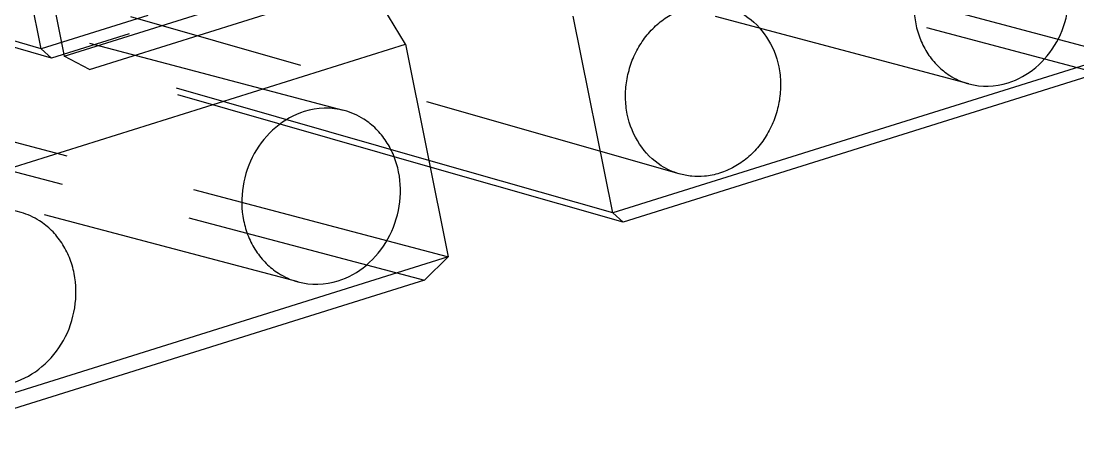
# Model space of a CAD drawing. Header units: millimetres. Extents: x -115 to -14, y 12 to 52.
# Drawn here: x -54.82 to -29.26, y 21.88 to 31.98 of the extents above; entities that cross this region are included whole.
import ezdxf

# ---------------------------------------------------------------- set-up
doc = ezdxf.new("R2010")
doc.units = ezdxf.units.MM
doc.linetypes.add('HIDDEN', pattern=[9.525, 6.35, -3.175])
doc.layers.get('0').update_dxf_attribs({"color": 253, "lineweight": 70, "true_color": 0x8faf8f})
doc.layers.add('Hidden', color=98, linetype='HIDDEN', lineweight=70, true_color=0x054805)

msp = doc.modelspace()

# ---------------------------------------------------------------- linework, layer by layer
at = {"color": 98, "lineweight": -3, "true_color": 0x054805}
for p, q in [((-45.521, 31.417), (-47.173, 34.149)), ((-40.51, 27.329), (-41.467, 32.098)), ((-58.605, 27.316), (-45.521, 31.417)), ((-45.521, 31.417), (-44.488, 26.266)), ((-28.299, 31.157), (-40.51, 27.329)), ((-28.753, 30.715), (-40.258, 27.104)), ((-40.51, 27.329), (-44.956, 28.603)), ((-40.258, 27.104), (-44.924, 28.441)), ((-40.258, 27.104), (-40.51, 27.329)), ((-44.488, 26.266), (-57.572, 22.165)), ((-45.066, 25.705), (-44.488, 26.266)), ((-45.066, 25.705), (-57.251, 21.88))]:
    msp.add_line(p, q, dxfattribs=at)
for points, knots in [([(-30.797, 34.51), (-31.104, 34.59), (-31.435, 34.584), (-32.228, 34.335), (-32.661, 33.97), (-33.19, 33.016), (-33.283, 32.433), (-33.178, 31.908)], [0.1683154, 0.1683154, 0.1683154, 0.1683154, 0.25, 0.25, 0.375, 0.375, 0.5, 0.5, 0.5, 0.5]), ([(-31.895, 30.456), (-31.588, 30.376), (-31.258, 30.381), (-30.465, 30.63), (-30.031, 30.995), (-29.502, 31.949), (-29.409, 32.532), (-29.514, 33.057)], [0.6683154, 0.6683154, 0.6683154, 0.6683154, 0.75, 0.75, 0.875, 0.875, 1, 1, 1, 1]), ([(-37.745, 32.314), (-37.593, 32.269), (-37.447, 32.204), (-36.9, 31.853), (-36.598, 31.394), (-36.492, 30.869)], [-0.1656124, -0.1656124, -0.1656124, -0.1656124, -0.125, -0.125, 0, 0, 0, 0]), ([(-47.003, 29.811), (-47.317, 29.892), (-47.655, 29.886), (-48.466, 29.632), (-48.91, 29.258), (-49.452, 28.281), (-49.547, 27.684), (-49.439, 27.147)], [0.1684793, 0.1684793, 0.1684793, 0.1684793, 0.25, 0.25, 0.375, 0.375, 0.5, 0.5, 0.5, 0.5]), ([(-38.904, 28.277), (-39.055, 28.322), (-39.201, 28.387), (-39.749, 28.737), (-40.051, 29.197), (-40.156, 29.721)], [-0.6656124, -0.6656124, -0.6656124, -0.6656124, -0.625, -0.625, -0.5, -0.5, -0.5, -0.5]), ([(-48.124, 25.66), (-47.81, 25.578), (-47.472, 25.584), (-46.661, 25.838), (-46.218, 26.212), (-45.676, 27.189), (-45.581, 27.786), (-45.688, 28.323)], [0.6684793, 0.6684793, 0.6684793, 0.6684793, 0.75, 0.75, 0.875, 0.875, 1, 1, 1, 1]), ([(-54.819, 27.34), (-55.142, 27.432), (-55.494, 27.429), (-56.317, 27.171), (-56.76, 26.797), (-57.302, 25.82), (-57.397, 25.223), (-57.289, 24.687)], [0.1654384, 0.1654384, 0.1654384, 0.1654384, 0.25, 0.25, 0.375, 0.375, 0.5, 0.5, 0.5, 0.5]), ([(-56.01, 23.209), (-55.686, 23.117), (-55.335, 23.12), (-54.512, 23.378), (-54.068, 23.752), (-53.526, 24.728), (-53.431, 25.325), (-53.539, 25.862)], [0.6654384, 0.6654384, 0.6654384, 0.6654384, 0.75, 0.75, 0.875, 0.875, 1, 1, 1, 1])]:
    msp.add_open_spline(points, degree=3, knots=knots, dxfattribs=at)
for points in [[(-39.397, 31.926), (-39.295, 32.01), (-39.188, 32.085), (-39.076, 32.148)], [(-39.676, 31.642), (-39.59, 31.745), (-39.497, 31.84), (-39.397, 31.926)], [(-33.178, 31.908), (-33.152, 31.777), (-33.113, 31.65), (-33.064, 31.529)], [(-39.904, 31.306), (-39.837, 31.425), (-39.761, 31.537), (-39.676, 31.642)], [(-33.064, 31.529), (-33.014, 31.408), (-32.954, 31.293), (-32.885, 31.186)], [(-40.071, 30.931), (-40.025, 31.06), (-39.97, 31.186), (-39.904, 31.306)], [(-32.885, 31.186), (-32.814, 31.08), (-32.733, 30.981), (-32.646, 30.892)], [(-40.17, 30.531), (-40.147, 30.667), (-40.114, 30.801), (-40.071, 30.931)], [(-36.492, 30.869), (-36.466, 30.738), (-36.452, 30.604), (-36.449, 30.468)], [(-32.646, 30.892), (-32.557, 30.805), (-32.46, 30.726), (-32.357, 30.66)], [(-40.199, 30.123), (-40.201, 30.259), (-40.191, 30.396), (-40.17, 30.531)], [(-36.449, 30.468), (-36.448, 30.332), (-36.457, 30.195), (-36.478, 30.059)], [(-32.357, 30.66), (-32.285, 30.614), (-32.211, 30.575), (-32.133, 30.54)], [(-32.133, 30.54), (-32.056, 30.506), (-31.976, 30.479), (-31.895, 30.456)], [(-40.156, 29.721), (-40.182, 29.852), (-40.196, 29.987), (-40.199, 30.123)], [(-36.478, 30.059), (-36.501, 29.924), (-36.534, 29.79), (-36.578, 29.66)], [(-46.759, 29.725), (-46.838, 29.759), (-46.92, 29.788), (-47.003, 29.811)], [(-46.529, 29.601), (-46.602, 29.648), (-46.679, 29.689), (-46.759, 29.725)], [(-36.578, 29.66), (-36.623, 29.53), (-36.679, 29.404), (-36.745, 29.285)], [(-46.233, 29.363), (-46.324, 29.453), (-46.423, 29.533), (-46.529, 29.601)], [(-45.989, 29.063), (-46.061, 29.172), (-46.143, 29.272), (-46.233, 29.363)], [(-36.745, 29.285), (-36.811, 29.166), (-36.888, 29.053), (-36.972, 28.949)], [(-45.805, 28.712), (-45.856, 28.836), (-45.918, 28.953), (-45.989, 29.063)], [(-36.972, 28.949), (-37.058, 28.846), (-37.152, 28.75), (-37.252, 28.664)], [(-45.688, 28.323), (-45.715, 28.457), (-45.755, 28.587), (-45.805, 28.712)], [(-37.252, 28.664), (-37.353, 28.581), (-37.461, 28.506), (-37.573, 28.443)], [(-37.573, 28.443), (-37.685, 28.381), (-37.802, 28.33), (-37.922, 28.292)], [(-38.599, 28.219), (-38.702, 28.23), (-38.804, 28.249), (-38.904, 28.277)], [(-38.287, 28.219), (-38.392, 28.21), (-38.496, 28.21), (-38.599, 28.219)], [(-37.922, 28.292), (-38.042, 28.255), (-38.165, 28.231), (-38.287, 28.219)], [(-54.592, 27.256), (-54.666, 27.289), (-54.742, 27.317), (-54.819, 27.34)], [(-54.379, 27.14), (-54.448, 27.184), (-54.519, 27.222), (-54.592, 27.256)], [(-54.083, 26.903), (-54.174, 26.992), (-54.273, 27.072), (-54.379, 27.14)], [(-49.439, 27.147), (-49.412, 27.013), (-49.373, 26.883), (-49.323, 26.759)], [(-53.839, 26.602), (-53.912, 26.711), (-53.994, 26.812), (-54.083, 26.903)], [(-53.655, 26.251), (-53.706, 26.375), (-53.768, 26.492), (-53.839, 26.602)], [(-49.323, 26.759), (-49.272, 26.635), (-49.21, 26.518), (-49.139, 26.407)], [(-49.139, 26.407), (-49.066, 26.299), (-48.984, 26.198), (-48.894, 26.107)], [(-53.539, 25.862), (-53.566, 25.997), (-53.605, 26.127), (-53.655, 26.251)], [(-48.894, 26.107), (-48.803, 26.017), (-48.705, 25.937), (-48.599, 25.87)], [(-48.599, 25.87), (-48.525, 25.822), (-48.448, 25.781), (-48.369, 25.746)], [(-48.369, 25.746), (-48.29, 25.711), (-48.208, 25.683), (-48.124, 25.66)]]:
    msp.add_open_spline(points, degree=3, dxfattribs=at)
at = {"layer": 'Hidden', "lineweight": -3}
for p, q in [((-54.335, 31.306), (-55.292, 36.075)), ((-54.736, 35.899), (-53.779, 31.13)), ((-42.664, 34.965), (-54.335, 31.306)), ((-53.779, 31.13), (-42.032, 34.812)), ((-42.032, 34.812), (-28.299, 31.157)), ((-54.335, 31.306), (-65.834, 34.601)), ((-43.119, 34.523), (-54.083, 31.082)), ((-54.083, 31.082), (-65.224, 34.274)), ((-53.168, 30.803), (-42.121, 34.274)), ((-42.121, 34.274), (-28.753, 30.715)), ((-31.89, 30.454), (-45.624, 34.11)), ((-62.377, 33.884), (-47.008, 29.812)), ((-38.898, 28.275), (-52.167, 32.077)), ((-54.083, 31.082), (-54.335, 31.306)), ((-53.168, 30.803), (-53.779, 31.13)), ((-44.956, 28.603), (-53.779, 31.13)), ((-44.924, 28.441), (-53.168, 30.803)), ((-59.856, 30.338), (-44.488, 26.266)), ((-48.119, 25.658), (-63.487, 29.73)), ((-59.969, 29.653), (-45.066, 25.705))]:
    msp.add_line(p, q, dxfattribs=at)

doc.saveas('drawing.dxf')
